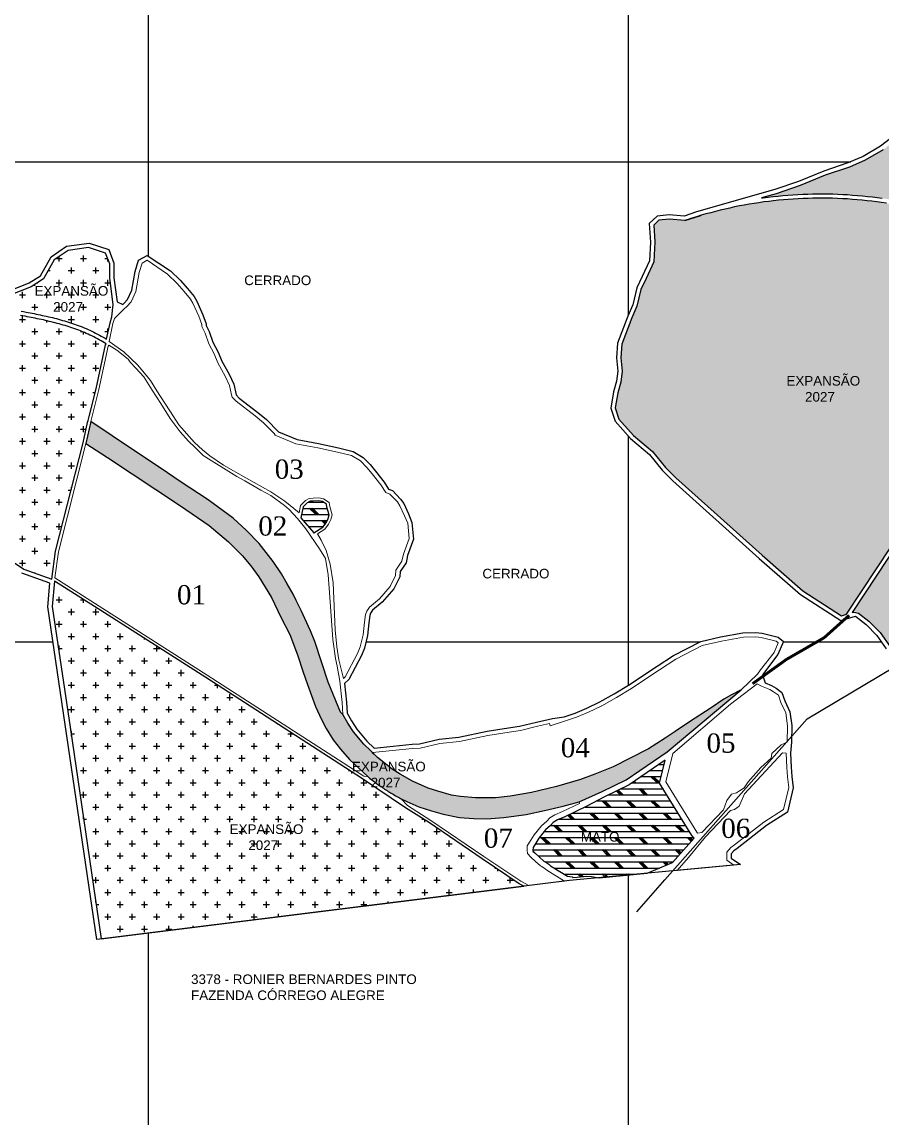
# Model space of a CAD drawing. Extents: x 714831 to 717374, y 7802690 to 7806287.
# Drawn here: x 715368 to 716264, y 7804004 to 7805146 of the extents above; entities that cross this region are included whole.
import ezdxf
from ezdxf.enums import TextEntityAlignment as Align

# ---------------------------------------------------------------- set-up
doc = ezdxf.new("R2010")
doc.units = 0
doc.linetypes.add('DASHED2', pattern=[0.375, 0.25, -0.125])
for name, color, linetype in [('0114001333', 1, 'Continuous'), ('0114001333001', 5, 'Continuous'), ('0114001333002', 5, 'Continuous'), ('0114001333003', 5, 'Continuous'), ('0114001333004', 5, 'Continuous'), ('0114001333005', 5, 'Continuous'), ('0114001333006', 5, 'Continuous'), ('0114001333007', 5, 'Continuous'), ('ENERGIA', 6, 'Continuous'), ('MATO', 3, 'Continuous'), ('NUMERAÇÕES', 7, 'Continuous')]:
    doc.layers.add(name, color=color, linetype=linetype)
doc.layers.add('Layout', color=7, linetype='Continuous', lineweight=13)
for name, color, linetype, true_color in [('MALHA', 251, 'Continuous', 0x505050), ('NUMERAÇÕES DOS TALHÕES', 7, 'Continuous', 0xffffff), ('TALHÕES', 4, 'Continuous', 0x00ffff)]:
    doc.layers.add(name, color=color, linetype=linetype, true_color=true_color)
doc.styles.add('AREAS', font='times.ttf')
doc.styles.add('ARIAL', font='arial.ttf')
pattern_1 = [(0, (0, 0), (0, 6.35), []), (135, (3.175, -3.175), (-12.700005486, -12.700005486), [8.98026, -8.98026]), (135, (4.762, -3.175), (-12.700005486, -12.700005486), [8.98026, -8.98026]), (135, (6.35, -3.175), (-12.700005486, -12.700005486), [8.98026, -8.98026])]

# ---------------------------------------------------------------- blocks, each defined once
blk = doc.blocks.new('area_de_talhao')
at = {"layer": 'NUMERAÇÕES', "linetype": 'Continuous', "style": 'AREAS'}
blk.add_attdef('NRO', text='', height=20, dxfattribs=at).set_placement((0, 6.1), align=Align.CENTER)

msp = doc.modelspace()

# ---------------------------------------------------------------- hatches: boundary and pattern name
h = msp.add_hatch()
h.set_pattern_fill('CROSS', color=40, scale=2)
h.paths.add_polyline_path([(715615.3, 7804602.4), (715602, 7804616), (715588.2, 7804628.7), (715562, 7804647.9), (715532.9, 7804667.1), (715513.3, 7804680.6), (715484.4, 7804699.5), (715439.9, 7804729.6), (715434.8, 7804706.5), (715457.1, 7804691.8), (715533.2, 7804641.6), (715563.1, 7804621.1), (715583.3, 7804604.2), (715597.4, 7804589.9), (715606.6, 7804579.2), (715615.1, 7804567.8), (715628.3, 7804546.2), (715638, 7804525.8), (715647.1, 7804507.5), (715655.2, 7804486.3), (715661.1, 7804468.3), (715665.5, 7804455.6), (715674, 7804432.7), (715680.2, 7804419.1), (715685.2, 7804409.7), (715692.5, 7804398), (715700.2, 7804388), (715709.5, 7804377.4), (715728.7, 7804359.3), (715729.2, 7804358.9), (715730.4, 7804358), (715731.5, 7804357), (715732.7, 7804356.1), (715733.9, 7804355.2), (715735.1, 7804354.3), (715736.3, 7804353.4), (715737.5, 7804352.5), (715738.7, 7804351.7), (715739.9, 7804350.8), (715741.1, 7804349.9), (715742.3, 7804349.1), (715743.6, 7804348.3), (715744.8, 7804347.4), (715746, 7804346.6), (715747.3, 7804345.8), (715748.5, 7804345), (715749.8, 7804344.2), (715751.1, 7804343.4), (715752.3, 7804342.7), (715753.6, 7804341.9), (715755, 7804341.1), (715756.2, 7804340.4), (715757.5, 7804339.7), (715758.8, 7804339), (715760.1, 7804338.3), (715761.4, 7804337.6), (715762.7, 7804336.9), (715769.1, 7804333.7), (715781.7, 7804328.2), (715794.8, 7804323.8), (715806.9, 7804320.5), (715824.2, 7804317.1), (715839.1, 7804315.9), (715852.3, 7804315.7), (715870.4, 7804316.8), (715893.5, 7804320.1), (715912.6, 7804324.1), (715932.1, 7804328.8), (715948.8, 7804333.4), (715972.7, 7804344.1), (715997.7, 7804356.2), (716040.3, 7804385.3), (716117.5, 7804450), (716107.5, 7804444.7), (716099.6, 7804440.2), (716085.1, 7804430.4), (716064.9, 7804417.2), (716048.7, 7804406.5), (716038.3, 7804399.6), (716020.9, 7804388.5), (715984, 7804369.8), (715964.9, 7804362), (715950.1, 7804356.6), (715925.2, 7804349.1), (715899, 7804343), (715876.7, 7804339.1), (715861.7, 7804337.4), (715840.8, 7804337.4), (715825.2, 7804338.9), (715815.8, 7804340.4), (715801.3, 7804344.4), (715791.5, 7804347.6), (715775, 7804354.7), (715762.1, 7804362), (715754, 7804367.3), (715738.6, 7804379.3), (715734.5, 7804383.5), (715733.2, 7804384.8), (715731.7, 7804386.3), (715724.2, 7804393.5), (715713.6, 7804406.3), (715707.7, 7804415.1), (715702.5, 7804424.4), (715699.9, 7804426.7), (715687.3, 7804458), (715673.2, 7804500.2), (715668.6, 7804511.5), (715659, 7804532.6), (715653.9, 7804542.9), (715650.6, 7804549.7), (715644.6, 7804560.3), (715638.7, 7804570.6), (715629.7, 7804583.7)])
h.paths.add_polyline_path([(716851.6, 7804122.6), (716852.3, 7804185.1), (716853.1, 7804209.7), (716850.6, 7804208.7), (716828.8, 7804180.9), (716817.4, 7804174.6), (716804.4, 7804178.6), (716794.1, 7804194.3), (716778.9, 7804222.8), (716780.8, 7804245.2), (716808.5, 7804256.4), (716823.7, 7804250.1), (716845.5, 7804256.1), (716849, 7804252.9), (716847.6, 7804260.3), (716837, 7804307.2), (716803.9, 7804411.6), (716798.7, 7804428.7), (716792.7, 7804423.6), (716785, 7804416.6), (716772.9, 7804410.2), (716753.7, 7804409.5), (716735.4, 7804406.1), (716719.1, 7804398.4), (716706.4, 7804389.2), (716699.4, 7804381.5), (716692.1, 7804367.9), (716686.8, 7804361.9), (716682.9, 7804359), (716676.9, 7804356.3), (716656.2, 7804353.3), (716641.4, 7804353.7), (716633.3, 7804351.6), (716625.6, 7804347.2), (716618.4, 7804342.8), (716605.1, 7804335), (716574.2, 7804311.4), (716562.9, 7804306.2), (716560.5, 7804296.8), (716564.2, 7804283), (716562.1, 7804270.5), (716670.4, 7804043.2), (716757.8, 7804035.4), (716841.6, 7804046.1), (716844.7, 7804043.8), (716847.3, 7804060), (716849.5, 7804081.3)])
h.paths.add_polyline_path([(717026.1, 7804123.9), (717025.1, 7804125.1), (717024, 7804126.3), (717023, 7804127.5), (717021.9, 7804128.8), (717020.8, 7804130), (717019.7, 7804131.2), (717018.7, 7804132.4), (717017.6, 7804133.6), (717016.5, 7804134.8), (717015.4, 7804136), (717014.2, 7804137.2), (717013.1, 7804138.4), (717012, 7804139.5), (717010.9, 7804140.7), (717009.7, 7804141.9), (717008.6, 7804143.1), (717007.4, 7804144.3), (717006.3, 7804145.4), (717005.1, 7804146.6), (717004, 7804147.8), (717002.8, 7804148.9), (717001.6, 7804150.1), (717000.4, 7804151.2), (716999.2, 7804152.4), (716998, 7804153.5), (716996.9, 7804154.7), (716995.6, 7804155.8), (716994.4, 7804157), (716993.2, 7804158.1), (716992, 7804159.2), (716990.8, 7804160.4), (716989.5, 7804161.5), (716988.3, 7804162.6), (716987.1, 7804163.7), (716985.8, 7804164.9), (716984.6, 7804166), (716983.3, 7804167.1), (716982.1, 7804168.2), (716980.8, 7804169.3), (716979.5, 7804170.4), (716978.2, 7804171.5), (716977, 7804172.6), (716975.7, 7804173.7), (716974.4, 7804174.8), (716973.1, 7804175.9), (716971.8, 7804177), (716970.5, 7804178.1), (716969.2, 7804179.1), (716967.9, 7804180.2), (716966.6, 7804181.3), (716965.3, 7804182.4), (716964, 7804183.4), (716962.6, 7804184.5), (716961.3, 7804185.6), (716960, 7804186.6), (716958.7, 7804187.7), (716957.3, 7804188.7), (716956, 7804189.8), (716954.6, 7804190.8), (716953.3, 7804191.9), (716951.9, 7804192.9), (716950.6, 7804194), (716949.2, 7804195), (716947.9, 7804196), (716946.5, 7804197.1), (716945.1, 7804198.1), (716943.8, 7804199.1), (716942.4, 7804200.2), (716941, 7804201.2), (716939.7, 7804202.2), (716938.3, 7804203.2), (716936.9, 7804204.2), (716935.5, 7804205.2), (716934.1, 7804206.3), (716932.7, 7804207.3), (716931.4, 7804208.3), (716930, 7804209.3), (716928.6, 7804210.2), (716927.3, 7804211.2), (716925.9, 7804212.2), (716924.6, 7804213.1), (716923.2, 7804214), (716921.9, 7804214.9), (716920.6, 7804215.8), (716919.3, 7804216.7), (716918, 7804217.6), (716916.6, 7804218.5), (716915.3, 7804219.4), (716914, 7804220.2), (716912.6, 7804221.1), (716911.3, 7804222), (716909.9, 7804222.8), (716908.5, 7804223.7), (716907.2, 7804224.5), (716905.8, 7804225.4), (716904.4, 7804226.2), (716903, 7804227), (716901.7, 7804227.9), (716900.3, 7804228.7), (716898.9, 7804229.5), (716897.5, 7804230.3), (716896.2, 7804231.1), (716894.8, 7804231.8), (716893.4, 7804232.6), (716892, 7804233.4), (716890.7, 7804234.1), (716889.3, 7804234.9), (716887.9, 7804235.6), (716886.5, 7804236.3), (716885.2, 7804237), (716883.8, 7804237.7), (716882.4, 7804238.4), (716881, 7804239.1), (716879.6, 7804239.8), (716878.2, 7804240.5), (716876.7, 7804241.2), (716875.3, 7804241.9), (716873.8, 7804242.5), (716872.4, 7804243.2), (716870.9, 7804243.9), (716869.4, 7804244.6), (716867.9, 7804245.2), (716866.4, 7804245.9), (716864.9, 7804246.6), (716863.4, 7804247.2), (716861.9, 7804247.9), (716860.3, 7804248.5), (716858.8, 7804249.2), (716857.4, 7804249.8), (716855.9, 7804250.4), (716854.5, 7804250.9), (716853.3, 7804251.4), (716856.5, 7804233.7), (716857.5, 7804221.2), (716856.3, 7804185), (716855.6, 7804122.5), (716853.5, 7804081), (716851.3, 7804059.5), (716848.5, 7804042), (716843.9, 7804027.7), (717064.7, 7804008), (717070.4, 7804054.7), (717070.1, 7804055.5), (717069.4, 7804056.9), (717068.8, 7804058.3), (717068.2, 7804059.7), (717067.5, 7804061.1), (717066.8, 7804062.5), (717066.2, 7804063.8), (717065.5, 7804065.2), (717064.8, 7804066.6), (717064.1, 7804068), (717063.4, 7804069.4), (717062.7, 7804070.7), (717061.9, 7804072.1), (717061.2, 7804073.5), (717060.4, 7804074.8), (717059.7, 7804076.2), (717058.9, 7804077.5), (717058.1, 7804078.9), (717057.4, 7804080.2), (717056.6, 7804081.6), (717055.8, 7804082.9), (717055, 7804084.2), (717054.1, 7804085.6), (717053.3, 7804086.9), (717052.5, 7804088.2), (717051.7, 7804089.5), (717050.8, 7804090.9), (717050, 7804092.2), (717049.1, 7804093.5), (717048.2, 7804094.8), (717047.3, 7804096.1), (717046.5, 7804097.4), (717045.6, 7804098.7), (717044.7, 7804100), (717043.8, 7804101.3), (717042.8, 7804102.5), (717041.9, 7804103.8), (717041, 7804105.1), (717040, 7804106.4), (717039.1, 7804107.7), (717038.1, 7804108.9), (717037.2, 7804110.2), (717036.2, 7804111.4), (717035.2, 7804112.7), (717034.2, 7804114), (717033.3, 7804115.2), (717032.3, 7804116.5), (717031.3, 7804117.7), (717030.2, 7804118.9), (717029.2, 7804120.2), (717028.2, 7804121.4), (717027.2, 7804122.6)])
h.paths.add_polyline_path([(717126.3, 7804508.8), (717103.1, 7804507.1), (717075.6, 7804500.9), (717067.9, 7804506.3), (717063.3, 7804514.5), (717071.1, 7804547.7), (717048.1, 7804558.6), (717030.6, 7804552.2), (717023.9, 7804546.9), (717013, 7804552), (717001.7, 7804551.8), (716997.1, 7804547.6), (716995.8, 7804543.8), (716990.9, 7804533.4), (716984.9, 7804524.7), (716959.5, 7804517.2), (716939.6, 7804519.4), (716927.8, 7804518.5), (716912.8, 7804506.7), (716907.5, 7804493.5), (716905.7, 7804485.6), (716901.6, 7804482.2), (716876.3, 7804472.4), (716867.6, 7804466.2), (716846.6, 7804444.1), (716836.7, 7804436.8), (716808.5, 7804432.7), (716802.3, 7804430.4), (716807.7, 7804412.8), (716840.9, 7804308.2), (716851.5, 7804261.1), (716852.3, 7804256.6), (716855.5, 7804255.4), (716858.3, 7804254.3), (716860.6, 7804253.3), (716862.8, 7804252.4), (716866, 7804251), (716869, 7804249.7), (716872, 7804248.3), (716875, 7804247), (716878, 7804245.6), (716880.9, 7804244.2), (716883.7, 7804242.8), (716886.5, 7804241.4), (716889.3, 7804239.9), (716892.1, 7804238.5), (716894.9, 7804236.9), (716897.7, 7804235.4), (716900.5, 7804233.8), (716903.3, 7804232.1), (716906, 7804230.5), (716908.8, 7804228.8), (716911.6, 7804227.1), (716914.4, 7804225.3), (716917.1, 7804223.6), (716919.8, 7804221.8), (716922.4, 7804220), (716925.1, 7804218.2), (716927.8, 7804216.3), (716929.9, 7804214.9), (716931.2, 7804213.9), (716932.6, 7804212.9), (716934, 7804211.9), (716936.1, 7804210.4), (716938.9, 7804208.4), (716941.6, 7804206.3), (716944.4, 7804204.3), (716947.2, 7804202.2), (716949.9, 7804200.1), (716952.6, 7804198.1), (716955.4, 7804196), (716958.1, 7804193.9), (716960.8, 7804191.7), (716963.5, 7804189.6), (716966.1, 7804187.5), (716968.8, 7804185.3), (716971.4, 7804183.1), (716974.1, 7804181), (716976.7, 7804178.8), (716979.3, 7804176.6), (716981.8, 7804174.4), (716984.4, 7804172.1), (716986.9, 7804169.9), (716989.5, 7804167.6), (716992, 7804165.4), (716994.4, 7804163.1), (716996.9, 7804160.8), (716999.4, 7804158.5), (717001.8, 7804156.2), (717004.2, 7804153.9), (717006.6, 7804151.5), (717008.9, 7804149.2), (717011.2, 7804146.8), (717013.6, 7804144.4), (717015.8, 7804142), (717018.1, 7804139.6), (717020.3, 7804137.2), (717022.5, 7804134.8), (717024.7, 7804132.3), (717026.9, 7804129.9), (717029, 7804127.4), (717031.1, 7804124.9), (717033.2, 7804122.4), (717035.3, 7804119.9), (717037.3, 7804117.4), (717039.3, 7804114.8), (717041.2, 7804112.3), (717043.2, 7804109.7), (717045.1, 7804107.1), (717047, 7804104.5), (717048.8, 7804101.9), (717050.6, 7804099.3), (717052.4, 7804096.6), (717054.2, 7804094), (717055.9, 7804091.3), (717057.6, 7804088.6), (717059.2, 7804085.9), (717060.8, 7804083.2), (717062.4, 7804080.4), (717064, 7804077.7), (717065.5, 7804074.9), (717067, 7804072.1), (717068.5, 7804069.3), (717069.9, 7804066.5), (717071.5, 7804063.2)])
h.paths.add_polyline_path([(716768.4, 7804467.6), (716787.1, 7804481.5), (716778.1, 7804490.2), (716774.4, 7804495.6), (716773.2, 7804500.9), (716767, 7804511), (716761.6, 7804518), (716756.3, 7804523.3), (716751.4, 7804527.9), (716746.6, 7804529.7), (716740.4, 7804532.8), (716735.4, 7804533.4), (716729, 7804533.2), (716701.9, 7804529.7), (716683.2, 7804528.4), (716645.1, 7804527.1), (716627.4, 7804527.5), (716617.1, 7804509.3), (716619, 7804507.6), (716625.7, 7804500.1), (716610, 7804481.6), (716601.9, 7804482.5), (716593.9, 7804494.2), (716582.1, 7804507.9), (716595.4, 7804526.6), (716576.1, 7804515.1), (716541.1, 7804496.8), (716508, 7804487.9), (716531.8, 7804486.9), (716542.2, 7804456.9), (716557.8, 7804418.3), (716554.4, 7804397.8), (716560.6, 7804384.5), (716568.7, 7804375.5), (716584.2, 7804370.6), (716599, 7804378.5), (716672.5, 7804419.6), (716715.2, 7804444.3), (716733.6, 7804451), (716749.1, 7804457.7)])
h.paths.add_polyline_path([(716633.1, 7804561.8), (716631, 7804561.8), (716624.2, 7804565.3), (716614.9, 7804574.1), (716603.4, 7804585.7), (716601.2, 7804592.5), (716607.1, 7804600.4), (716613.6, 7804607.2), (716620.2, 7804613.9), (716622.5, 7804622.1), (716620.3, 7804629.1), (716602.7, 7804641.4), (716588.2, 7804651.8), (716586.1, 7804653), (716291.7, 7804477.9), (716299.9, 7804477.5), (716401.1, 7804479.2), (716454.7, 7804484), (716487.4, 7804486.4), (716539.6, 7804500.6), (716574.1, 7804518.6), (716596.9, 7804532.2), (716605.8, 7804532)])
h.paths.add_polyline_path([(716382.3, 7804541), (716301, 7804594.8), (716283.3, 7804606.1), (716233.3, 7804530.4), (716234.9, 7804530.9), (716239.9, 7804529.9), (716250.7, 7804521.3), (716262.3, 7804509.5), (716273, 7804494.5), (716277.2, 7804478.5)])
h.paths.add_polyline_path([(716461.7, 7804882.8), (716461.5, 7804883), (716457.4, 7804885.6), (716453.1, 7804888.2), (716448.8, 7804890.9), (716444.5, 7804893.4), (716440.1, 7804896), (716435.8, 7804898.5), (716431.3, 7804900.9), (716426.9, 7804903.4), (716422.4, 7804905.7), (716418, 7804908.1), (716413.4, 7804910.3), (716408.9, 7804912.6), (716404.3, 7804914.8), (716399.8, 7804916.9), (716395.2, 7804919), (716390.5, 7804921.1), (716385.9, 7804923.1), (716381.2, 7804925), (716376.5, 7804927), (716371.8, 7804928.8), (716367.1, 7804930.7), (716362.3, 7804932.4), (716357.6, 7804934.2), (716352.8, 7804935.8), (716348, 7804937.5), (716343.1, 7804939.1), (716338.3, 7804940.6), (716333.4, 7804942.1), (716328.6, 7804943.5), (716323.7, 7804944.9), (716318.8, 7804946.2), (716313.8, 7804947.5), (716308.9, 7804948.8), (716303.9, 7804949.9), (716299, 7804951.1), (716294, 7804952.2), (716289, 7804953.2), (716284, 7804954.1), (716279, 7804955.1), (716274, 7804955.9), (716268.9, 7804956.7), (716263.9, 7804957.5), (716258.8, 7804958.2), (716253.8, 7804958.8), (716248.7, 7804959.4), (716243.6, 7804959.9), (716238.5, 7804960.4), (716233.4, 7804960.8), (716228.3, 7804961.2), (716223.1, 7804961.5), (716218, 7804961.7), (716212.8, 7804961.9), (716207.7, 7804962), (716202.6, 7804962), (716197.4, 7804962), (716192.3, 7804962), (716187.2, 7804961.8), (716182, 7804961.7), (716176.9, 7804961.4), (716171.8, 7804961.1), (716166.6, 7804960.8), (716161.5, 7804960.3), (716156.4, 7804959.9), (716151.3, 7804959.3), (716146.2, 7804958.7), (716141.1, 7804958.1), (716136, 7804957.3), (716131, 7804956.6), (716125.9, 7804955.7), (716120.8, 7804954.8), (716115.8, 7804953.9), (716110.7, 7804952.9), (716105.7, 7804951.8), (716100.7, 7804950.7), (716095.7, 7804949.5), (716090.7, 7804948.2), (716085.8, 7804946.9), (716080.8, 7804945.6), (716075.9, 7804944.2), (716075.5, 7804944.1), (716058.7, 7804938.8), (716042.6, 7804940.1), (716031.9, 7804939.1), (716026.4, 7804933.9), (716027.5, 7804916.4), (716026.5, 7804895.7), (716018.4, 7804878.5), (716013, 7804867), (716008.9, 7804849.4), (716003.6, 7804837.5), (715993.2, 7804810), (715992.1, 7804795.7), (715993.5, 7804781.9), (715992.2, 7804770.5), (715988.9, 7804759.3), (715986.2, 7804743.7), (715990.1, 7804732), (716005.3, 7804714.9), (716025.1, 7804698.3), (716038.6, 7804681.6), (716049.5, 7804670.8), (716139.3, 7804590.2), (716181.9, 7804553), (716222.1, 7804527.1), (716227.3, 7804528.6)])
h.paths.add_polyline_path([(716536.1, 7804995.2), (716534.1, 7804997.1), (716533.1, 7805004.4), (716533.8, 7805013), (716536.5, 7805026.5), (716536.3, 7805031.5), (716533.5, 7805038.1), (716525.6, 7805043.4), (716513.1, 7805046.1), (716496.9, 7805046.1), (716482.7, 7805048.1), (716472, 7805056.6), (716458.5, 7805065.4), (716447.2, 7805062.1), (716421.4, 7805065.2), (716402.1, 7805061.7), (716385.1, 7805055.4), (716365.1, 7805052), (716350.6, 7805050), (716334.2, 7805048.2), (716319.9, 7805049), (716307, 7805046), (716290.8, 7805032.1), (716265.4, 7805012.4), (716246.7, 7805001.6), (716230.4, 7804994.5), (716205.2, 7804985.9), (716178.9, 7804975.1), (716153.9, 7804966.6), (716138.7, 7804962.3), (716140.5, 7804962.5), (716145.7, 7804963.2), (716150.8, 7804963.8), (716156, 7804964.3), (716161.1, 7804964.8), (716166.3, 7804965.2), (716171.5, 7804965.6), (716176.7, 7804965.9), (716181.8, 7804966.2), (716187, 7804966.3), (716192.2, 7804966.5), (716197.4, 7804966.5), (716202.6, 7804966.5), (716207.8, 7804966.5), (716213, 7804966.4), (716218.2, 7804966.2), (716223.4, 7804966), (716228.5, 7804965.7), (716233.7, 7804965.3), (716238.9, 7804964.9), (716244, 7804964.4), (716249.2, 7804963.9), (716254.3, 7804963.3), (716259.4, 7804962.6), (716264.5, 7804961.9), (716269.6, 7804961.2), (716274.7, 7804960.4), (716279.8, 7804959.5), (716284.8, 7804958.6), (716289.9, 7804957.6), (716294.9, 7804956.6), (716300, 7804955.5), (716305, 7804954.3), (716310, 7804953.1), (716314.9, 7804951.9), (716319.9, 7804950.6), (716324.9, 7804949.2), (716329.8, 7804947.8), (716334.7, 7804946.4), (716339.6, 7804944.9), (716344.5, 7804943.3), (716349.4, 7804941.7), (716354.2, 7804940.1), (716359.1, 7804938.4), (716363.9, 7804936.7), (716368.7, 7804934.9), (716373.4, 7804933), (716378.2, 7804931.1), (716382.9, 7804929.2), (716387.6, 7804927.2), (716392.3, 7804925.2), (716397, 7804923.1), (716401.7, 7804921), (716406.3, 7804918.8), (716410.9, 7804916.6), (716415.5, 7804914.4), (716420, 7804912.1), (716424.5, 7804909.7), (716429, 7804907.3), (716433.5, 7804904.9), (716438, 7804902.4), (716442.4, 7804899.9), (716446.8, 7804897.3), (716451.2, 7804894.7), (716455.5, 7804892.1), (716459.8, 7804889.4), (716464.2, 7804886.6)])
h.paths.add_polyline_path([(716674, 7804196.5), (716755.9, 7804196.5), (716755.9, 7804233.8), (716674, 7804233.8)], flags=24)
h.paths.add_polyline_path([(716917.8, 7804078.2), (716999.7, 7804078.2), (716999.7, 7804115.5), (716917.8, 7804115.5)], flags=24)
h.paths.add_polyline_path([(716963.4, 7804294.2), (717045.3, 7804294.2), (717045.3, 7804331.5), (716963.4, 7804331.5)], flags=24)
h.paths.add_polyline_path([(716584.7, 7804439.2), (716666.5, 7804439.2), (716666.5, 7804476.6), (716584.7, 7804476.6)], flags=24)
h.paths.add_polyline_path([(716444.8, 7804524.1), (716526.7, 7804524.1), (716526.7, 7804561.4), (716444.8, 7804561.4)], flags=24)
h.paths.add_polyline_path([(716260.5, 7804516.6), (716342.3, 7804516.6), (716342.3, 7804553.9), (716260.5, 7804553.9)], flags=24)
h.paths.add_polyline_path([(716161.1, 7804742.4), (716243, 7804742.4), (716243, 7804779.8), (716161.1, 7804779.8)], flags=24)
h.paths.add_polyline_path([(716354.6, 7804979.9), (716436.5, 7804979.9), (716436.5, 7805017.2), (716354.6, 7805017.2)], flags=24)
h = msp.add_hatch()
h.set_pattern_fill('CROSS', color=40, scale=2)
h.paths.add_polyline_path([(715723.1, 7804357.3), (715641.3, 7804410), (715559.6, 7804462.8), (715454, 7804530.1), (715402.1, 7804563.2), (715399.7, 7804536.6), (715418.2, 7804411.1), (715450.6, 7804190.5), (715891.1, 7804245.5), (715886.2, 7804248), (715847.6, 7804273.8), (715792.6, 7804311.4), (715767.9, 7804327.2)])
h.paths.add_polyline_path([(715436.5, 7804728.3), (715437, 7804730.3), (715438, 7804734.5), (715445.3, 7804763.4), (715455.3, 7804810.5), (715454.2, 7804811.2), (715452.4, 7804812.3), (715450.5, 7804813.4), (715448.6, 7804814.5), (715446.7, 7804815.5), (715444.8, 7804816.5), (715442.9, 7804817.5), (715441, 7804818.5), (715439, 7804819.4), (715437.1, 7804820.3), (715435.1, 7804821.2), (715433.2, 7804822), (715431.2, 7804822.9), (715429.2, 7804823.7), (715427.2, 7804824.5), (715425.2, 7804825.2), (715423.2, 7804826), (715421.2, 7804826.7), (715419.2, 7804827.4), (715417.2, 7804828), (715415.1, 7804828.7), (715413.1, 7804829.3), (715411.1, 7804829.9), (715409, 7804830.5), (715407, 7804831.1), (715404.9, 7804831.6), (715402.8, 7804832.2), (715400.8, 7804832.7), (715398.7, 7804833.2), (715396.6, 7804833.7), (715394.5, 7804834.2), (715392.5, 7804834.7), (715390.4, 7804835.2), (715388.3, 7804835.6), (715386.2, 7804836.1), (715384.1, 7804836.5), (715382, 7804836.9), (715379.9, 7804837.4), (715377.8, 7804837.8), (715375.7, 7804838.2), (715373.6, 7804838.6), (715371.5, 7804839), (715369, 7804839.4), (715366.5, 7804839.9), (715364, 7804840.4), (715361.5, 7804840.8), (715358.9, 7804841.3), (715356.2, 7804841.8), (715353.4, 7804842.3), (715350.6, 7804842.8), (715347.8, 7804843.3), (715345, 7804843.8), (715342.2, 7804844.3), (715339.4, 7804844.7), (715336.6, 7804845.2), (715333.8, 7804845.7), (715331, 7804846.2), (715328.2, 7804846.7), (715325.4, 7804847.1), (715322.8, 7804847.6), (715320.2, 7804848), (715317.6, 7804848.5), (715314.9, 7804848.9), (715312.3, 7804849.3), (715309.7, 7804849.8), (715307.1, 7804850.2), (715304.5, 7804850.7), (715301.6, 7804851.1), (715298.7, 7804851.6), (715295.9, 7804852.1), (715293, 7804852.6), (715290.1, 7804853), (715287.3, 7804853.5), (715282.9, 7804854.2), (715273.8, 7804854.5), (715259.4, 7804860.7), (715242.4, 7804871.7), (715222.4, 7804881), (715204, 7804887.9), (715184.8, 7804896.1), (715175.8, 7804891.9), (715164.2, 7804903.6), (715154.6, 7804911), (715133.5, 7804919), (715128.3, 7804911.9), (715121.2, 7804897.7), (715115.8, 7804887.3), (715105, 7804884.5), (715031.5, 7804801.4), (715370, 7804575.6), (715399.1, 7804565.1), (715403.2, 7804594.3), (715431.9, 7804707.2)])
h.paths.add_polyline_path([(715708.4, 7804340.7), (715790.3, 7804340.7), (715790.3, 7804378), (715708.4, 7804378)], flags=24)
h.paths.add_polyline_path([(715581, 7804275.4), (715662.8, 7804275.4), (715662.8, 7804312.7), (715581, 7804312.7)], flags=24)
h.paths.add_polyline_path([(715184.5, 7804758), (715266.4, 7804758), (715266.4, 7804795.3), (715184.5, 7804795.3)], flags=24)
h.paths.add_polyline_path([(715626.8, 7804664.4), (715666.5, 7804664.4), (715666.5, 7804694.9), (715626.8, 7804694.9)], flags=9)
h.paths.add_polyline_path([(715377.6, 7804836.1), (715459.5, 7804836.1), (715459.5, 7804873.4), (715377.6, 7804873.4)], flags=9)
h = msp.add_hatch()
h.set_pattern_fill('CROSS', color=256, scale=2)
h.paths.add_polyline_path([(715463.1, 7804851.2), (715459.5, 7804878.7), (715459.5, 7804893.6), (715455.1, 7804904.9), (715437.6, 7804910.5), (715416.2, 7804907.6), (715401.8, 7804897.8), (715390.7, 7804878.1), (715377.6, 7804869.7), (715358.4, 7804862.2), (715339.6, 7804862.6), (715324, 7804867.6), (715296.5, 7804856.5), (715296.6, 7804856.5), (715299.5, 7804856), (715302.3, 7804855.6), (715305.2, 7804855.1), (715307.8, 7804854.7), (715310.4, 7804854.2), (715313.1, 7804853.8), (715315.7, 7804853.3), (715318.3, 7804852.9), (715320.9, 7804852.5), (715323.5, 7804852), (715326.2, 7804851.6), (715329, 7804851.1), (715331.8, 7804850.6), (715334.6, 7804850.1), (715337.4, 7804849.6), (715340.1, 7804849.2), (715342.9, 7804848.7), (715345.7, 7804848.2), (715348.5, 7804847.7), (715351.3, 7804847.2), (715354.1, 7804846.7), (715356.9, 7804846.2), (715359.7, 7804845.7), (715362.3, 7804845.2), (715364.8, 7804844.8), (715367.3, 7804844.3), (715369.8, 7804843.9), (715372.4, 7804843.4), (715374.5, 7804843), (715376.6, 7804842.6), (715378.7, 7804842.2), (715380.8, 7804841.8), (715382.9, 7804841.3), (715385, 7804840.9), (715387.1, 7804840.5), (715389.2, 7804840), (715391.3, 7804839.6), (715393.5, 7804839.1), (715395.6, 7804838.6), (715397.7, 7804838.1), (715399.8, 7804837.6), (715401.9, 7804837.1), (715404, 7804836.6), (715406.1, 7804836), (715408.2, 7804835.4), (715410.2, 7804834.8), (715412.3, 7804834.2), (715414.4, 7804833.6), (715416.5, 7804833), (715418.6, 7804832.3), (715420.6, 7804831.6), (715422.7, 7804830.9), (715424.7, 7804830.2), (715426.8, 7804829.4), (715428.8, 7804828.7), (715430.9, 7804827.9), (715432.9, 7804827), (715434.9, 7804826.2), (715437, 7804825.3), (715439, 7804824.4), (715441, 7804823.5), (715443, 7804822.5), (715444.9, 7804821.5), (715446.9, 7804820.5), (715448.9, 7804819.5), (715450.8, 7804818.4), (715452.8, 7804817.3), (715454.7, 7804816.2), (715456.3, 7804815.2), (715459.9, 7804832.1), (715461.8, 7804838.4)])
h.paths.add_polyline_path([(715377.6, 7804836.1), (715459.5, 7804836.1), (715459.5, 7804873.4), (715377.6, 7804873.4)], flags=25)
at = {"layer": 'MATO'}
h = msp.add_hatch(dxfattribs=at)
h.set_pattern_fill('CORK', color=3, scale=2, style=0)
h.set_pattern_definition(pattern_1)
h.paths.add_polyline_path([(715685.1, 7804624), (715687.1, 7804628.5), (715688.2, 7804632.3), (715685, 7804643.6), (715681.2, 7804646.2), (715677.3, 7804646.9), (715668.1, 7804646.2), (715665.3, 7804644.7), (715661.1, 7804640.5), (715658.8, 7804629), (715672.1, 7804613.3), (715681.6, 7804619.5)])
h = msp.add_hatch(dxfattribs=at)
h.set_pattern_fill('CORK', color=3, scale=2, style=0)
h.set_pattern_definition(pattern_1)
h.paths.add_polyline_path([(715975.3, 7804338.6), (715956, 7804328.3), (715933.7, 7804317.7), (715926.1, 7804314.5), (715921.8, 7804311.8), (715919, 7804308.8), (715913.8, 7804304.2), (715906.8, 7804295.4), (715903.5, 7804290.2), (715900.7, 7804285.7), (715900.7, 7804285.5), (715900.5, 7804283.2), (715900.6, 7804282), (715902.6, 7804280.1), (715907.4, 7804275.7), (715912, 7804271.6), (715912.9, 7804271), (715917.2, 7804268.3), (715918.7, 7804266.8), (715936.4, 7804255.9), (715941.3, 7804255.3), (715942.2, 7804254.6), (715946.6, 7804254.7), (715956.3, 7804255.7), (715961.7, 7804255.5), (715969.4, 7804254.3), (716019.6, 7804259), (716046.1, 7804270.1), (716068.5, 7804295.4), (716066.3, 7804298.1), (716032.5, 7804352.9), (716038.2, 7804376.6), (716000.7, 7804351)])

# ---------------------------------------------------------------- linework, layer by layer
at = {"layer": '0114001333', "color": 1}
for points in [[(716288, 7805035.6), (716262.9, 7805016.1), (716244.7, 7805005.6), (716228.7, 7804998.7), (716203.6, 7804990.1), (716177.3, 7804979.3), (716152.6, 7804970.9), (716071, 7804947.7), (716058.2, 7804943.3), (716042.5, 7804944.6), (716030, 7804943.4), (716021.7, 7804935.7), (716023, 7804916.3), (716022.1, 7804896.8), (716014.3, 7804880.4), (716008.8, 7804868.5), (716004.7, 7804850.8), (715999.5, 7804839.2), (715988.8, 7804811), (715987.6, 7804795.7), (715988.9, 7804782), (715987.7, 7804771.4), (715984.5, 7804760.3), (715981.6, 7804743.4), (715986.1, 7804729.8), (716002.2, 7804711.7), (716021.9, 7804695.2), (716035.3, 7804678.6), (716046.4, 7804667.5), (716136.4, 7804586.8), (716179.2, 7804549.4), (716221.5, 7804522.2), (716236.7, 7804526.7), (716247.7, 7804517.9), (716258.9, 7804506.6), (716268.8, 7804492.5)], [(715357.6, 7804866.7), (715375.6, 7804873.7), (715387.3, 7804881.3), (715398.4, 7804901), (715414.6, 7804911.9), (715438, 7804915.1), (715458.5, 7804908.5), (715464, 7804894.4), (715464, 7804879), (715467.2, 7804854.2), (715473.2, 7804851.3), (715474.7, 7804852.6), (715478.2, 7804856.6), (715482.6, 7804866.2), (715486, 7804885.5), (715489.4, 7804897.5), (715498.7, 7804902.5), (715522.8, 7804886.5), (715533.1, 7804876.5), (715540.7, 7804867.9), (715547.5, 7804859.5), (715550.2, 7804854.9), (715556.5, 7804840.7), (715560.2, 7804831.2), (715560.2, 7804829.3), (715563.2, 7804823.2), (715567, 7804812.1), (715572.4, 7804801.8), (715576.4, 7804792.4), (715583.9, 7804778.8), (715588.8, 7804768.4), (715591.2, 7804757.2), (715594.4, 7804753.9), (715614, 7804738.7), (715622.9, 7804731.6), (715635.3, 7804718.6), (715654.8, 7804710.6), (715677.1, 7804706.4), (715697.9, 7804702), (715713.3, 7804698.3), (715723.7, 7804692.1), (715730.9, 7804684.6), (715736.6, 7804677.8), (715745.7, 7804666.1), (715750.2, 7804659.1), (715754.1, 7804657.4), (715762.7, 7804648.5), (715766, 7804644), (715771, 7804633.1), (715774.5, 7804624.4), (715776.1, 7804606.9), (715770, 7804589.8), (715768.3, 7804582.2), (715762.1, 7804573.1), (715761.7, 7804567.7), (715755.5, 7804555.1), (715743.6, 7804541.4), (715733.5, 7804532.9), (715731.4, 7804529.9), (715730.6, 7804527.5), (715729.5, 7804519.9), (715728, 7804506.5), (715724.9, 7804493.4), (715721.9, 7804485.8), (715708.7, 7804460.8), (715704.1, 7804456.7), (715706.3, 7804437.2), (715706.9, 7804425.7), (715711.5, 7804417.5), (715717.2, 7804409), (715727.5, 7804396.6), (715735.2, 7804389.3), (715774.7, 7804393.2), (715782.5, 7804393.8), (715802.8, 7804398.5), (715823.4, 7804400.7), (715853, 7804406.9), (715875.1, 7804410.2), (715886.6, 7804412), (715904.2, 7804416.4), (715920.8, 7804420.2), (715933.2, 7804421.8), (715944.4, 7804425.8), (715956.6, 7804430.7), (715970.3, 7804437.3), (715985.2, 7804445.7), (716000.3, 7804454.9), (716029.9, 7804474.6), (716047.2, 7804485.8), (716075.4, 7804500.3), (716095.9, 7804505.2), (716119.4, 7804509.4), (716132.9, 7804509.5), (716139.3, 7804508.9), (716156.2, 7804504.7), (716161.8, 7804500.3), (716155.8, 7804486.6), (716139.6, 7804465.6), (716142.6, 7804457.1), (716149.3, 7804454.3), (716153.9, 7804451.6), (716160, 7804447.2), (716163.2, 7804438.5), (716168.4, 7804427.2), (716170.3, 7804412.7), (716170, 7804395.3), (716168.9, 7804383.9), (716169.6, 7804369.4), (716170.4, 7804359.7), (716171.8, 7804348), (716165.7, 7804322.4), (716143.8, 7804308.5), (716113.2, 7804284.8), (716109.8, 7804282.4), (716107.2, 7804279.1), (716107.2, 7804274.7), (716116.8, 7804268), (715938.6, 7804251.4), (715446, 7804190), (715395.1, 7804536.5), (715397.3, 7804561), (715368, 7804571.6)]]:
    msp.add_lwpolyline(points, dxfattribs=at)
at = {"layer": '0114001333001', "lineweight": 20}
msp.add_lwpolyline([(715728.7, 7804359.3), (715724.2, 7804360.1), (715561.2, 7804465.3), (715402.4, 7804566.6), (715406.2, 7804593.7), (715434.8, 7804706.5), (715457.1, 7804691.8), (715533.2, 7804641.6), (715563.1, 7804621.1), (715583.3, 7804604.2), (715597.4, 7804589.9), (715606.6, 7804579.2), (715615.1, 7804567.8), (715628.3, 7804546.2), (715638, 7804525.8), (715647.1, 7804507.5), (715655.2, 7804486.3), (715661.1, 7804468.3), (715665.5, 7804455.6), (715674, 7804432.7), (715680.2, 7804419.1), (715685.2, 7804409.7), (715692.5, 7804398), (715700.2, 7804388), (715709.5, 7804377.4)], close=True, dxfattribs=at)
at = {"layer": '0114001333002', "lineweight": 20}
msp.add_lwpolyline([(715439.9, 7804729.6), (715448.3, 7804762.7), (715457.9, 7804808), (715458.6, 7804809), (715466.8, 7804803.6), (715478.8, 7804794.4), (715480.8, 7804791.3), (715486.6, 7804785.1), (715495, 7804775.8), (715503.7, 7804762.2), (715512.7, 7804748.1), (715522.7, 7804732.5), (715533, 7804718.6), (715541.6, 7804708.9), (715548.5, 7804702.3), (715557.1, 7804693.9), (715592, 7804672), (715600.3, 7804667.7), (715617, 7804657.8), (715627.4, 7804652.3), (715641.6, 7804641.8), (715646.7, 7804637.9), (715655.2, 7804628.5), (715663.8, 7804617.5), (715678, 7804596.7), (715684.3, 7804586.8), (715687.2, 7804569.8), (715688.8, 7804546.3), (715691.9, 7804502.3), (715694.8, 7804482.7), (715696.5, 7804474.5), (715699.3, 7804459), (715701.8, 7804436.8), (715702.5, 7804424.4), (715699.9, 7804426.7), (715687.3, 7804458), (715673.2, 7804500.2), (715668.6, 7804511.5), (715659, 7804532.6), (715653.9, 7804542.9), (715650.6, 7804549.7), (715644.6, 7804560.3), (715638.7, 7804570.6), (715629.7, 7804583.7), (715615.3, 7804602.4), (715602, 7804616), (715588.2, 7804628.7), (715562, 7804647.9), (715532.9, 7804667.1), (715513.3, 7804680.6), (715484.4, 7804699.5)], close=True, dxfattribs=at)
at = {"layer": '0114001333003', "lineweight": 20}
msp.add_lwpolyline([(715458.9, 7804812.9), (715462.9, 7804831.4), (715464.5, 7804836.8), (715473.8, 7804846), (715477.9, 7804849.4), (715482, 7804854.2), (715486.9, 7804864.9), (715490.4, 7804884.5), (715493.2, 7804894.4), (715498.5, 7804897.3), (715519.9, 7804883), (715529.9, 7804873.3), (715537.3, 7804865), (715543.8, 7804856.9), (715546.2, 7804852.8), (715552.4, 7804839), (715555.7, 7804830.4), (715555.7, 7804828.3), (715559.1, 7804821.4), (715562.9, 7804810.3), (715568.4, 7804799.9), (715572.3, 7804790.5), (715579.9, 7804776.7), (715584.5, 7804767), (715586.6, 7804757.2), (715587.1, 7804754.9), (715591.4, 7804750.6), (715611.2, 7804735.2), (715619.9, 7804728.2), (715630.9, 7804716.8), (715632.1, 7804715.1), (715653.5, 7804706.3), (715676.3, 7804702), (715696.9, 7804697.6), (715711.5, 7804694.1), (715720.8, 7804688.5), (715727.6, 7804681.6), (715733.1, 7804675), (715742, 7804663.5), (715747.1, 7804655.6), (715751.5, 7804653.6), (715759.3, 7804645.7), (715762, 7804641.7), (715766.8, 7804631.3), (715770.1, 7804623.4), (715771.5, 7804607.5), (715765.7, 7804591.1), (715764.1, 7804584), (715757.7, 7804574.7), (715757.2, 7804568.9), (715751.7, 7804557.6), (715740.5, 7804544.6), (715730.1, 7804535.9), (715727.3, 7804531.9), (715726.2, 7804528.5), (715725.1, 7804520.4), (715723.6, 7804507.3), (715720.6, 7804494.8), (715717.8, 7804487.7), (715705, 7804463.6), (715703.2, 7804461.9), (715698.2, 7804481.3), (715696.3, 7804494.6), (715694.5, 7804512.3), (715692.3, 7804561.5), (715689.2, 7804581), (715685.1, 7804595.1), (715679.8, 7804605.9), (715676.1, 7804612.3), (715683.6, 7804617.2), (715687.7, 7804622.4), (715689.9, 7804627.5), (715691.4, 7804632.3), (715688.9, 7804640.8), (715688.3, 7804644.9), (715682.4, 7804649), (715677.5, 7804650), (715671.4, 7804649.5), (715667.4, 7804649.3), (715663.4, 7804647.1), (715658.3, 7804642), (715656.8, 7804634.3), (715642, 7804646.6), (715627.3, 7804656.2), (715601.5, 7804670.7), (715578, 7804684.1), (715563.7, 7804693.7), (715556.2, 7804700), (715547.9, 7804707.6), (715531.7, 7804726.1), (715525.9, 7804734.8), (715508.5, 7804761.4), (715502, 7804772.2), (715495.7, 7804779.8), (715488.5, 7804788.5), (715474.1, 7804802)], close=True, dxfattribs=at)
at = {"layer": '0114001333004', "lineweight": 20}
msp.add_lwpolyline([(715737, 7804384.9), (715775.1, 7804388.7), (715783.2, 7804389.3), (715803.5, 7804394.1), (715824.1, 7804396.2), (715853.7, 7804402.5), (715875.8, 7804405.7), (715887.5, 7804407.6), (715905.3, 7804412), (715917.7, 7804414.9), (715918.4, 7804412.4), (715934.6, 7804417.5), (715946, 7804421.6), (715958.4, 7804426.6), (715972.3, 7804433.3), (715987.5, 7804441.8), (716002.7, 7804451.1), (716032.4, 7804470.9), (716049.5, 7804481.9), (716077, 7804496.1), (716096.9, 7804500.7), (716119.8, 7804504.9), (716132.7, 7804505), (716138.5, 7804504.4), (716154.1, 7804500.6), (716156.2, 7804498.9), (716151.9, 7804488.9), (716137.7, 7804470.8), (716134.5, 7804466.4), (716117.5, 7804450), (716107.5, 7804444.7), (716099.6, 7804440.2), (716085.1, 7804430.4), (716064.9, 7804417.2), (716048.7, 7804406.5), (716038.3, 7804399.6), (716020.9, 7804388.5), (715984, 7804369.8), (715964.9, 7804362), (715950.1, 7804356.6), (715925.2, 7804349.1), (715899, 7804343), (715876.7, 7804339.1), (715861.7, 7804337.4), (715840.8, 7804337.4), (715825.2, 7804338.9), (715815.8, 7804340.4), (715801.3, 7804344.4), (715791.5, 7804347.6), (715775, 7804354.7), (715762.1, 7804362), (715754, 7804367.3), (715738.6, 7804379.3), (715734.5, 7804383.5), (715733.2, 7804384.8)], close=True, dxfattribs=at)
at = {"layer": '0114001333005', "lineweight": 20}
msp.add_lwpolyline([(716071.3, 7804301.6), (716038.9, 7804354), (716046.2, 7804383.8), (716106.5, 7804434.9), (716134.2, 7804456.2), (716138.6, 7804453.8), (716147.3, 7804450.2), (716151.4, 7804447.8), (716156.3, 7804444.3), (716159, 7804436.8), (716164.1, 7804425.9), (716165.8, 7804412.4), (716165.6, 7804395.6), (716159.1, 7804392.6), (716149.4, 7804383.8), (716148.7, 7804378.8), (716138.1, 7804369.1), (716125, 7804354.1), (716120.6, 7804347.9), (716115.9, 7804344.6), (716112.7, 7804342.5), (716107.3, 7804341.3), (716102.5, 7804334.6), (716099.2, 7804324.8), (716076.5, 7804301.4), (716072, 7804300.6)], close=True, dxfattribs=at)
at = {"layer": '0114001333006', "lineweight": 20}
msp.add_lwpolyline([(716141.3, 7804312.2), (716161.7, 7804325.2), (716167.3, 7804348.2), (716165.9, 7804359.3), (716165.1, 7804369.1), (716164.4, 7804384), (716160.6, 7804384.2), (716121.1, 7804341.6), (716115.4, 7804328.7), (716110.7, 7804325.4), (716106.4, 7804324.1), (716080.5, 7804297), (716062.7, 7804275.3), (716051, 7804261.9), (716109.9, 7804267.4), (716102.7, 7804272.4), (716102.7, 7804280.7), (716106.7, 7804285.7), (716110.6, 7804288.4)], close=True, dxfattribs=at)
at = {"layer": '0114001333007', "lineweight": 20}
msp.add_lwpolyline([(715898.4, 7804275.7), (715894.9, 7804279.3), (715894.4, 7804283.1), (715894.7, 7804285.9), (715894.7, 7804287.5), (715898.4, 7804293.4), (715901.9, 7804298.9), (715909.5, 7804308.4), (715914.9, 7804313.2), (715918, 7804316.5), (715923.3, 7804319.8), (715931.3, 7804323.2), (715949.1, 7804331.7), (715948.8, 7804333.4), (715932.1, 7804328.8), (715912.6, 7804324.1), (715893.5, 7804320.1), (715870.4, 7804316.8), (715852.3, 7804315.7), (715839.1, 7804315.9), (715824.2, 7804317.1), (715806.9, 7804320.5), (715794.8, 7804323.8), (715781.7, 7804328.2), (715769.1, 7804333.7), (715762.7, 7804336.9), (715763.1, 7804336.4), (715769.8, 7804329.5), (715794.3, 7804313.9), (715849.3, 7804276.2), (715887.8, 7804250.6), (715896.4, 7804246.2), (715933.3, 7804250.8), (715914.9, 7804262.1), (715913.4, 7804263.6), (715909.7, 7804266), (715908.4, 7804266.8), (715903.4, 7804271.2)], close=True, dxfattribs=at)
at = {"layer": 'ENERGIA', "color": 6}
msp.add_lwpolyline([(716008.7, 7804218.6), (716038.1, 7804252), (716186.4, 7804419.8), (716639.6, 7804689.4), (716675.3, 7804635.6), (716678.7, 7804605.5), (716593.3, 7804512.4)], dxfattribs=at)
at = {"layer": 'MALHA'}
for points in [[(716000, 7804840.4), (716000, 7806166.2)], [(715500, 7804901.7), (715500, 7805962.3)], [(714952, 7805000), (716231.7, 7805000)], [(716000, 7804454.7), (716000, 7804714.1)], [(714952, 7804500), (715400.5, 7804500)], [(715726.5, 7804500), (716074.8, 7804500)], [(716161.6, 7804500), (716263.5, 7804500)], [(716000, 7803057.7), (716000, 7804257.2)], [(715500, 7803057.7), (715500, 7804196.7)]]:
    msp.add_lwpolyline(points, dxfattribs=at)
at = {"layer": 'MATO', "color": 3}
for points in [[(715687.1, 7804628.5), (715688.2, 7804632.3), (715685.9, 7804640.2), (715685.5, 7804643.2), (715681.2, 7804646.2), (715677.3, 7804646.9), (715671.6, 7804646.5), (715668.3, 7804646.3), (715665.3, 7804644.7), (715661.1, 7804640.5), (715658.8, 7804629), (715672.1, 7804613.3), (715681.6, 7804619.5), (715685.1, 7804624)], [(716066.3, 7804298.1), (716032.5, 7804352.9), (716038.2, 7804376.6), (716000.7, 7804351), (715975.3, 7804338.6), (715956, 7804328.3), (715933.7, 7804317.7), (715926.1, 7804314.5), (715921.8, 7804311.8), (715919, 7804308.8), (715913.8, 7804304.2), (715906.8, 7804295.4), (715903.5, 7804290.2), (715900.7, 7804285.7), (715900.7, 7804285.5), (715900.5, 7804283.2), (715900.6, 7804282), (715902.6, 7804280.1), (715907.4, 7804275.7), (715912, 7804271.6), (715912.9, 7804271), (715917.2, 7804268.3), (715918.7, 7804266.8), (715936.4, 7804255.9), (715941.3, 7804255.3), (715942.2, 7804254.6), (715946.6, 7804254.7), (715956.3, 7804255.7), (715961.7, 7804255.5), (715969.4, 7804254.3), (716019.6, 7804259), (716046.1, 7804270.1), (716068.5, 7804295.4)]]:
    msp.add_lwpolyline(points, close=True, dxfattribs=at)
at = {"layer": 'NUMERAÇÕES DOS TALHÕES', "color": 32, "linetype": 'DASHED2', "ltscale": 100, "const_width": 3}
msp.add_lwpolyline([(716129.4, 7804456.3), (716164.7, 7804481.6), (716204.1, 7804504.3), (716230.1, 7804527.6)], dxfattribs=at)
at = {"layer": 'TALHÕES', "color": 40}
for points in [[(716265.4, 7805012.4), (716246.7, 7805001.6), (716230.4, 7804994.5), (716205.2, 7804985.9), (716178.9, 7804975.1), (716153.9, 7804966.6), (716138.7, 7804962.3), (716140.5, 7804962.5), (716145.7, 7804963.2), (716150.8, 7804963.8), (716156, 7804964.3), (716161.1, 7804964.8), (716166.3, 7804965.2), (716171.5, 7804965.6), (716176.7, 7804965.9), (716181.8, 7804966.2), (716187, 7804966.3), (716192.2, 7804966.5), (716197.4, 7804966.5), (716202.6, 7804966.5), (716207.8, 7804966.5), (716213, 7804966.4), (716218.2, 7804966.2), (716223.4, 7804966), (716228.5, 7804965.7), (716233.7, 7804965.3), (716238.9, 7804964.9), (716244, 7804964.4), (716249.2, 7804963.9), (716254.3, 7804963.3), (716259.4, 7804962.6), (716264.5, 7804961.9)], [(716268.9, 7804956.7), (716263.9, 7804957.5), (716258.8, 7804958.2), (716253.8, 7804958.8), (716248.7, 7804959.4), (716243.6, 7804959.9), (716238.5, 7804960.4), (716233.4, 7804960.8), (716228.3, 7804961.2), (716223.1, 7804961.5), (716218, 7804961.7), (716212.8, 7804961.9), (716207.7, 7804962), (716202.6, 7804962), (716197.4, 7804962), (716192.3, 7804962), (716187.2, 7804961.8), (716182, 7804961.7), (716176.9, 7804961.4), (716171.8, 7804961.1), (716166.6, 7804960.8), (716161.5, 7804960.3), (716156.4, 7804959.9), (716151.3, 7804959.3), (716146.2, 7804958.7), (716141.1, 7804958.1), (716136, 7804957.3), (716131, 7804956.6), (716125.9, 7804955.7), (716120.8, 7804954.8), (716115.8, 7804953.9), (716110.7, 7804952.9), (716105.7, 7804951.8), (716100.7, 7804950.7), (716095.7, 7804949.5), (716090.7, 7804948.2), (716085.8, 7804946.9), (716080.8, 7804945.6), (716075.9, 7804944.2), (716071, 7804942.7), (716066, 7804941.2), (716061.2, 7804939.6), (716058.7, 7804938.8), (716075.5, 7804944.1), (716058.7, 7804938.8), (716042.6, 7804940.1), (716031.9, 7804939.1), (716026.4, 7804933.9), (716027.5, 7804916.4), (716026.5, 7804895.7), (716018.4, 7804878.5), (716013, 7804867), (716008.9, 7804849.4), (716003.6, 7804837.5), (715993.2, 7804810), (715992.1, 7804795.7), (715993.5, 7804781.9), (715992.2, 7804770.5), (715988.9, 7804759.3), (715986.2, 7804743.7), (715990.1, 7804732), (716005.3, 7804714.9), (716025.1, 7804698.3), (716038.6, 7804681.6), (716049.5, 7804670.8), (716139.3, 7804590.2), (716181.9, 7804553), (716222.1, 7804527.1), (716227.3, 7804528.6), (716461.7, 7804882.8)], [(715367.3, 7804844.3), (715369.8, 7804843.9), (715372.4, 7804843.4), (715374.5, 7804843), (715376.6, 7804842.6), (715378.7, 7804842.2), (715380.8, 7804841.8), (715382.9, 7804841.3), (715385, 7804840.9), (715387.1, 7804840.5), (715389.2, 7804840), (715391.3, 7804839.6), (715393.5, 7804839.1), (715395.6, 7804838.6), (715397.7, 7804838.1), (715399.8, 7804837.6), (715401.9, 7804837.1), (715404, 7804836.6), (715406.1, 7804836), (715408.2, 7804835.4), (715410.2, 7804834.8), (715412.3, 7804834.2), (715414.4, 7804833.6), (715416.5, 7804833), (715418.6, 7804832.3), (715420.6, 7804831.6), (715422.7, 7804830.9), (715424.7, 7804830.2), (715426.8, 7804829.4), (715428.8, 7804828.7), (715430.9, 7804827.9), (715432.9, 7804827), (715434.9, 7804826.2), (715437, 7804825.3), (715439, 7804824.4), (715441, 7804823.5), (715443, 7804822.5), (715444.9, 7804821.5), (715446.9, 7804820.5), (715448.9, 7804819.5), (715450.8, 7804818.4), (715452.8, 7804817.3), (715454.7, 7804816.2), (715456.3, 7804815.2), (715459.9, 7804832.1), (715461.8, 7804838.4), (715463.1, 7804851.2), (715459.5, 7804878.7), (715459.5, 7804893.6), (715455.1, 7804904.9), (715437.6, 7804910.5), (715416.2, 7804907.6), (715401.8, 7804897.8), (715390.7, 7804878.1), (715377.6, 7804869.7), (715358.4, 7804862.2)], [(715031.5, 7804801.4), (715370, 7804575.6), (715399.1, 7804565.1), (715403.2, 7804594.3), (715431.9, 7804707.2), (715436.5, 7804728.3), (715437, 7804730.3), (715438, 7804734.5), (715445.3, 7804763.4), (715455.1, 7804809.2), (715455.8, 7804810.2), (715454.2, 7804811.2), (715452.4, 7804812.3), (715450.5, 7804813.4), (715448.6, 7804814.5), (715446.7, 7804815.5), (715444.8, 7804816.5), (715442.9, 7804817.5), (715441, 7804818.5), (715439, 7804819.4), (715437.1, 7804820.3), (715435.1, 7804821.2), (715433.2, 7804822), (715431.2, 7804822.9), (715429.2, 7804823.7), (715427.2, 7804824.5), (715425.2, 7804825.2), (715423.2, 7804826), (715421.2, 7804826.7), (715419.2, 7804827.4), (715417.2, 7804828), (715415.1, 7804828.7), (715413.1, 7804829.3), (715411.1, 7804829.9), (715409, 7804830.5), (715407, 7804831.1), (715404.9, 7804831.6), (715402.8, 7804832.2), (715400.8, 7804832.7), (715398.7, 7804833.2), (715396.6, 7804833.7), (715394.5, 7804834.2), (715392.5, 7804834.7), (715390.4, 7804835.2), (715388.3, 7804835.6), (715386.2, 7804836.1), (715384.1, 7804836.5), (715382, 7804836.9), (715379.9, 7804837.4), (715377.8, 7804837.8), (715375.7, 7804838.2), (715373.6, 7804838.6), (715371.5, 7804839), (715369, 7804839.4), (715366.5, 7804839.9)]]:
    msp.add_lwpolyline(points, dxfattribs=at)
for points in [[(715735, 7804383), (715731.7, 7804386.3), (715724.2, 7804393.5), (715713.6, 7804406.3), (715707.7, 7804415.1), (715702.5, 7804424.4), (715699.9, 7804426.7), (715687.3, 7804458), (715673.2, 7804500.2), (715668.6, 7804511.5), (715659, 7804532.6), (715653.9, 7804542.9), (715650.6, 7804549.7), (715644.6, 7804560.3), (715638.7, 7804570.6), (715629.7, 7804583.7), (715615.3, 7804602.4), (715602, 7804616), (715588.2, 7804628.7), (715562, 7804647.9), (715532.9, 7804667.1), (715513.3, 7804680.6), (715484.4, 7804699.5), (715439.9, 7804729.6), (715434.8, 7804706.5), (715457.1, 7804691.8), (715533.2, 7804641.6), (715563.1, 7804621.1), (715583.3, 7804604.2), (715597.4, 7804589.9), (715606.6, 7804579.2), (715615.1, 7804567.8), (715628.3, 7804546.2), (715638, 7804525.8), (715647.1, 7804507.5), (715655.2, 7804486.3), (715661.1, 7804468.3), (715665.5, 7804455.6), (715674, 7804432.7), (715680.2, 7804419.1), (715685.2, 7804409.7), (715692.5, 7804398), (715700.2, 7804388), (715709.5, 7804377.4), (715728.7, 7804359.3), (715729.2, 7804358.9), (715730.4, 7804358), (715731.5, 7804357), (715732.7, 7804356.1), (715733.9, 7804355.2), (715735.1, 7804354.3), (715736.3, 7804353.4), (715737.5, 7804352.5), (715738.7, 7804351.7), (715739.9, 7804350.8), (715741.1, 7804349.9), (715742.3, 7804349.1), (715743.6, 7804348.3), (715744.8, 7804347.4), (715746, 7804346.6), (715747.3, 7804345.8), (715748.5, 7804345), (715749.8, 7804344.2), (715751.1, 7804343.4), (715752.3, 7804342.7), (715753.6, 7804341.9), (715755, 7804341.1), (715756.2, 7804340.4), (715757.5, 7804339.7), (715758.8, 7804339), (715760.1, 7804338.3), (715761.4, 7804337.6), (715762.7, 7804336.9), (715769.1, 7804333.7), (715781.7, 7804328.2), (715794.8, 7804323.8), (715806.9, 7804320.5), (715824.2, 7804317.1), (715839.1, 7804315.9), (715852.3, 7804315.7), (715870.4, 7804316.8), (715893.5, 7804320.1), (715912.6, 7804324.1), (715932.1, 7804328.8), (715948.8, 7804333.4), (715972.7, 7804344.1), (715997.7, 7804356.2), (716040.3, 7804385.3), (716117.5, 7804450), (716107.5, 7804444.7), (716099.6, 7804440.2), (716085.1, 7804430.4), (716064.9, 7804417.2), (716048.7, 7804406.5), (716038.3, 7804399.6), (716020.9, 7804388.5), (715984, 7804369.8), (715964.9, 7804362), (715950.1, 7804356.6), (715925.2, 7804349.1), (715899, 7804343), (715876.7, 7804339.1), (715861.7, 7804337.4), (715840.8, 7804337.4), (715825.2, 7804338.9), (715815.8, 7804340.4), (715801.3, 7804344.4), (715791.5, 7804347.6), (715775, 7804354.7), (715762.1, 7804362), (715754, 7804367.3), (715738.6, 7804379.3), (715734.5, 7804383.5), (715733.2, 7804384.8)], [(716382.3, 7804541), (716301, 7804594.8), (716283.3, 7804606.1), (716233.3, 7804530.4), (716234.9, 7804530.9), (716239.9, 7804529.9), (716250.7, 7804521.3), (716262.3, 7804509.5), (716273, 7804494.5), (716277.2, 7804478.5)], [(715792.6, 7804311.4), (715767.9, 7804327.2), (715723.1, 7804357.3), (715641.3, 7804410), (715559.6, 7804462.8), (715454, 7804530.1), (715402.1, 7804563.2), (715399.7, 7804536.6), (715418.2, 7804411.1), (715450.6, 7804190.5), (715891.1, 7804245.5), (715886.2, 7804248), (715847.6, 7804273.8)]]:
    msp.add_lwpolyline(points, close=True, dxfattribs=at)

# ---------------------------------------------------------------- block references
at = {"layer": 'NUMERAÇÕES DOS TALHÕES'}
ref = msp.add_blockref('area_de_talhao', (715646.6, 7804663.7), dxfattribs=at)
ref.add_attrib('NRO', '03', dxfattribs={"layer": 'NUMERAÇÕES', "height": 20, "style": 'AREAS'}).set_placement((715646.6, 7804669.8), align=Align.CENTER)
ref = msp.add_blockref('area_de_talhao', (715629.5, 7804604.6), dxfattribs=at)
ref.add_attrib('NRO', '02', dxfattribs={"layer": 'NUMERAÇÕES', "height": 20, "style": 'AREAS'}).set_placement((715629.5, 7804610.6), align=Align.CENTER)
ref = msp.add_blockref('area_de_talhao', (715544.7, 7804532.9), dxfattribs=at)
ref.add_attrib('NRO', '01', dxfattribs={"layer": 'NUMERAÇÕES', "height": 20, "style": 'AREAS'}).set_placement((715544.7, 7804539), align=Align.CENTER)
ref = msp.add_blockref('area_de_talhao', (715944.7, 7804373.7), dxfattribs=at)
ref.add_attrib('NRO', '04', dxfattribs={"layer": 'NUMERAÇÕES', "height": 20, "style": 'AREAS'}).set_placement((715944.7, 7804379.7), align=Align.CENTER)
ref = msp.add_blockref('area_de_talhao', (716096.5, 7804378.4), dxfattribs=at)
ref.add_attrib('NRO', '05', dxfattribs={"layer": 'NUMERAÇÕES', "height": 20, "style": 'AREAS'}).set_placement((716096.5, 7804384.5), align=Align.CENTER)
ref = msp.add_blockref('area_de_talhao', (715864.5, 7804279.4), dxfattribs=at)
ref.add_attrib('NRO', '07', dxfattribs={"layer": 'NUMERAÇÕES', "height": 20, "style": 'AREAS'}).set_placement((715864.5, 7804285.5), align=Align.CENTER)
ref = msp.add_blockref('area_de_talhao', (716111.9, 7804289.6), dxfattribs=at)
ref.add_attrib('NRO', '06', dxfattribs={"layer": 'NUMERAÇÕES', "height": 20, "style": 'AREAS'}).set_placement((716111.9, 7804295.7), align=Align.CENTER)

# ---------------------------------------------------------------- texts
at = {"layer": 'Layout', "color": 7, "char_height": 10, "attachment_point": 1, "style": 'ARIAL'}
for s, insert, width in [('CERRADO', (715599.7, 7804881.5), 154.493), ('EXPANSÃO\\P     2027', (715381.2, 7804870.5), 154.493), ('EXPANSÃO\\P     2027', (716164.7, 7804776.8), 154.493), ('CERRADO', (715847.9, 7804576), 154.493), ('EXPANSÃO\\P     2027', (715712, 7804375), 154.493), ('EXPANSÃO\\P     2027', (715584.6, 7804309.8), 154.493), ('MATO', (715950.4, 7804301.9), 154.493), ('3378 - RONIER BERNARDES PINTO\\PFAZENDA CÓRREGO ALEGRE', (715544.3, 7804153.5), 274.17)]:
    msp.add_mtext(s, dxfattribs=dict(at, insert=insert, width=width))

doc.saveas('drawing.dxf')
